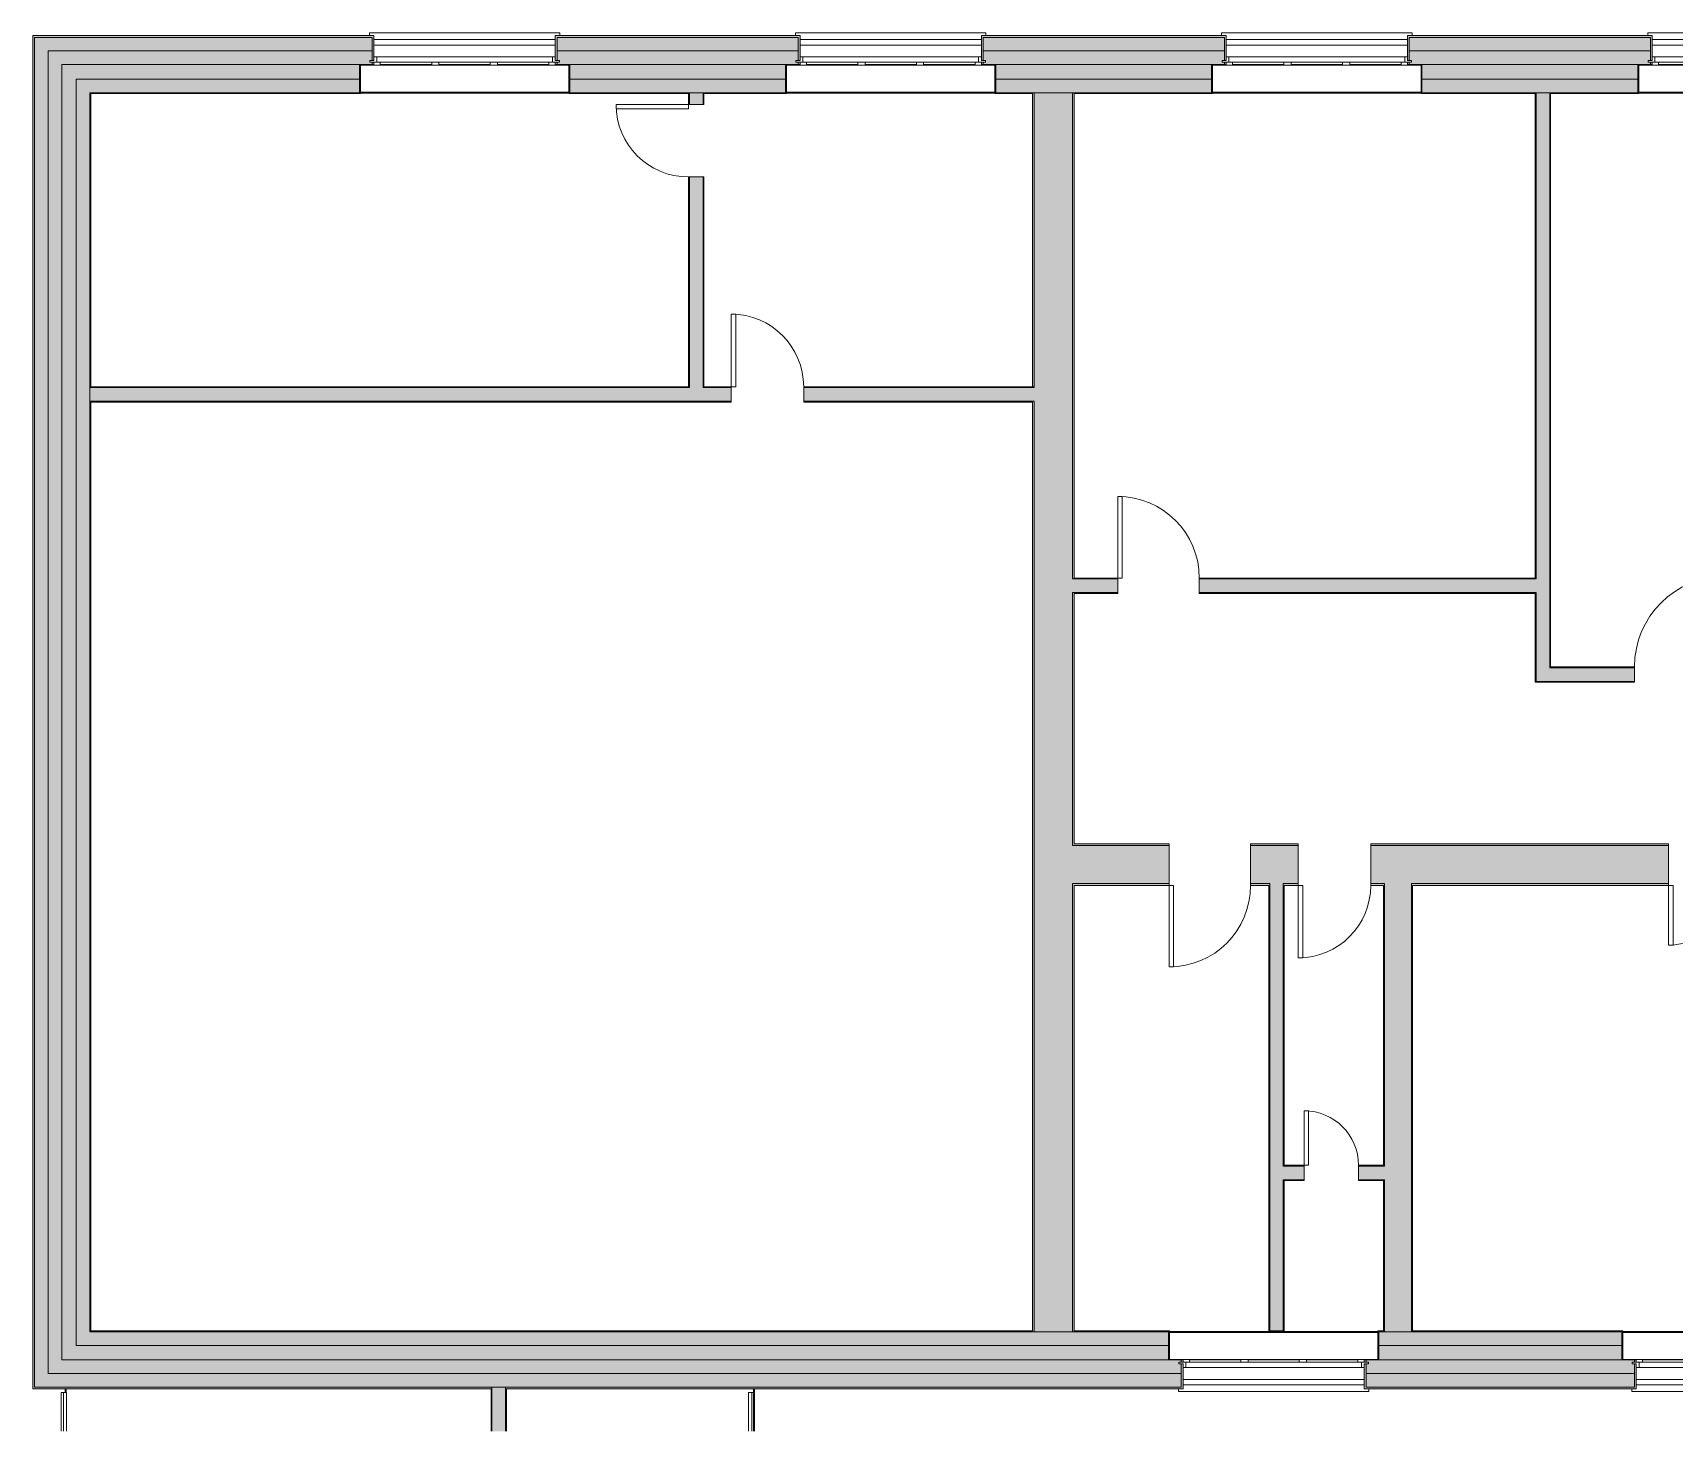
# Model space of a CAD drawing. Header units: millimetres. Extents: x -68567 to -21492, y -18529 to 26913.
# Drawn here: x -68567 to -50462, y -18529 to -3104 of the extents above; entities that cross this region are included whole.
import ezdxf

# ---------------------------------------------------------------- set-up
doc = ezdxf.new("R2010")
doc.units = ezdxf.units.MM
for name, color, linetype, lineweight in [('A-DETL-WIDE', 214, 'Continuous', 35), ('A-DOOR', 31, 'Continuous', 9), ('A-GLAZ', 151, 'Continuous', 9), ('A-GLAZ-CURT', 52, 'Continuous', 9), ('A-GLAZ-SILL', 1, 'Continuous', 9), ('A-WALL', 113, 'Continuous', 9), ('A-WALL-PATT', 111, 'Continuous', 18), ('I-WALL', 2, 'Continuous', 9)]:
    doc.layers.add(name, color=color, linetype=linetype, lineweight=lineweight)

# ---------------------------------------------------------------- blocks, each defined once
blk = doc.blocks.new('M_Porta-Singola-Pannello - 100_210-742365-dtu_P2 - Piano Secondo')
at = {"layer": 'A-DOOR'}
for p, q in [((500, 1085), (450, 1085)), ((450, 1085), (450, 85)), ((500, 85), (500, 1085)), ((450, 85), (500, 85))]:
    blk.add_line(p, q, dxfattribs=at)
blk.add_arc((500, 85), 1000, 90, 180, dxfattribs=at)
blk = doc.blocks.new('M_Porta-Doppia-Pannello non in rilievo - 132_232-740855-dtu_P2 - Piano Secondo')
at = {"layer": 'A-DOOR'}
for p, q in [((-660, 230), (-660, 890)), ((-660, 890), (-610, 890)), ((-610, 890), (-610, 230)), ((660, 890), (610, 890)), ((610, 890), (610, 230)), ((660, 230), (660, 890)), ((-610, 230), (-660, 230)), ((610, 230), (660, 230))]:
    blk.add_line(p, q, dxfattribs=at)
for centre, start, end in [((-660, 230), 0, 90), ((660, 230), 90, 180)]:
    blk.add_arc(centre, 660, start, end, dxfattribs=at)
blk = doc.blocks.new('M_Porta-Singola-Pannello - 90_230-742296-dtu_P2 - Piano Secondo')
at = {"layer": 'A-DOOR'}
for p, q in [((400, -85), (450, -85)), ((400, -985), (400, -85)), ((450, -85), (450, -985)), ((450, -985), (400, -985))]:
    blk.add_line(p, q, dxfattribs=at)
blk.add_arc((450, -85), 900, 180, 270, dxfattribs=at)
blk = doc.blocks.new('M_Porta-Singola-Pannello - 80_200-742355-dtu_P2 - Piano Secondo')
at = {"layer": 'A-DOOR'}
for p, q in [((350, -85), (400, -85)), ((350, -885), (350, -85)), ((400, -85), (400, -885)), ((400, -885), (350, -885))]:
    blk.add_line(p, q, dxfattribs=at)
blk.add_arc((400, -85), 800, 180, 270, dxfattribs=at)
blk = doc.blocks.new('M_Porta-Singola-Pannello - 80_240-742313-dtu_P2 - Piano Secondo')
at = {"layer": 'A-DOOR'}
for p, q in [((400, 885), (350, 885)), ((350, 885), (350, 85)), ((400, 85), (400, 885)), ((350, 85), (400, 85))]:
    blk.add_line(p, q, dxfattribs=at)
blk.add_arc((400, 85), 800, 90, 180, dxfattribs=at)
blk = doc.blocks.new('M_Porta-Singola-Pannello - 90_230-1393938-dtu_P2 - Piano Secondo')
at = {"layer": 'A-DOOR'}
for p, q in [((450, 1130), (400, 1130)), ((400, 1130), (400, 230)), ((450, 230), (450, 1130)), ((400, 230), (450, 230))]:
    blk.add_line(p, q, dxfattribs=at)
blk.add_arc((450, 230), 900, 90, 180, dxfattribs=at)
blk = doc.blocks.new('M_Porta-Singola-Pannello - 80_220-1393941-dtu_P2 - Piano Secondo')
at = {"layer": 'A-DOOR'}
for p, q in [((400, 1030), (350, 1030)), ((350, 1030), (350, 230)), ((400, 230), (400, 1030)), ((350, 230), (400, 230))]:
    blk.add_line(p, q, dxfattribs=at)
blk.add_arc((400, 230), 800, 90, 180, dxfattribs=at)
blk = doc.blocks.new('M_Porta-Singola-Pannello - 60_198-742370-dtu_P2 - Piano Secondo')
at = {"layer": 'A-DOOR'}
for p, q in [((250, -85), (300, -85)), ((250, -685), (250, -85)), ((300, -85), (300, -685)), ((300, -685), (250, -685))]:
    blk.add_line(p, q, dxfattribs=at)
blk.add_arc((300, -85), 600, 180, 270, dxfattribs=at)
blk = doc.blocks.new('dtu_ING_Window_Legno_3_1 ante - WD-DG_200x275cm-1366434-dtu_P2 - Piano Secondo')
at = {"layer": 'A-GLAZ'}
for p, q in [((-1000, 45), (-1045, 45)), ((-1045, 45), (-1045, 25)), ((-1045, 25), (-970, 25)), ((-1000, 85), (-1000, 45)), ((-970, 85), (-1000, 85)), ((-970, 85), (970, 85)), ((-970, 85), (-970, 25)), ((-970, 25), (970, 25)), ((-930, 25), (-930, 0)), ((-930, 0), (-363, 0)), ((-363, 0), (-363, 25)), ((-283, 25), (-283, 0)), ((-283, 0), (283, 0)), ((283, 0), (283, 25)), ((363, 25), (363, 0)), ((363, 0), (930, 0)), ((930, 0), (930, 25)), ((1000, 85), (970, 85)), ((970, 25), (970, 85)), ((970, 25), (1045, 25)), ((1000, 45), (1000, 85)), ((1045, 45), (1000, 45)), ((1045, 25), (1045, 45))]:
    blk.add_line(p, q, dxfattribs=at)
at = {"layer": 'A-GLAZ-SILL'}
for p, q in [((1050, 350), (-1050, 350)), ((-1050, 350), (-1050, 320)), ((1000, 275), (-1000, 275)), ((-1000, 215), (1000, 215)), ((1050, 320), (1050, 350)), ((-1150, -5), (1150, -5))]:
    blk.add_line(p, q, dxfattribs=at)
blk = doc.blocks.new('dtu_ING_Window_Legno_3_1 ante - WD-DG_200x275cm-1366436-dtu_P2 - Piano Secondo')
at = {"layer": 'A-GLAZ'}
for p, q in [((-1045, -25), (-970, -25)), ((-1045, -45), (-1045, -25)), ((-1000, -45), (-1045, -45)), ((-1000, -85), (-1000, -45)), ((-970, -85), (-1000, -85)), ((-970, -25), (-970, -85)), ((970, -25), (-970, -25)), ((970, -85), (-970, -85)), ((-930, 0), (-363, 0)), ((-930, -25), (-930, 0)), ((-363, 0), (-363, -25)), ((-283, 0), (283, 0)), ((-283, -25), (-283, 0)), ((283, 0), (283, -25)), ((363, 0), (930, 0)), ((363, -25), (363, 0)), ((930, 0), (930, -25)), ((970, -25), (1045, -25)), ((970, -85), (970, -25)), ((1000, -85), (970, -85)), ((1045, -45), (1000, -45)), ((1000, -45), (1000, -85)), ((1045, -25), (1045, -45))]:
    blk.add_line(p, q, dxfattribs=at)
at = {"layer": 'A-GLAZ-SILL'}
for p, q in [((1150, 5), (-1150, 5)), ((-1050, -320), (-1050, -350)), ((-1050, -350), (1050, -350)), ((1000, -215), (-1000, -215)), ((-1000, -275), (1000, -275)), ((1050, -350), (1050, -320))]:
    blk.add_line(p, q, dxfattribs=at)
blk = doc.blocks.new('Pannello sistema - Solido-1326032-dtu_P2 - Piano Secondo')
at = {"layer": 'A-GLAZ-CURT'}
for q in [(-1055, 10), (-1482, -25)]:
    blk.add_line((-1482, 10), q, dxfattribs=at)
blk = doc.blocks.new('Pannello sistema - Vetrato-1326036-dtu_P2 - Piano Secondo')
at = {"layer": 'A-GLAZ-CURT'}
for p, q in [((-1055, -25), (-1482, -25)), ((-1482, -25), (-1482, -49)), ((-1482, -49), (-1055, -49))]:
    blk.add_line(p, q, dxfattribs=at)
blk = doc.blocks.new('Pannello sistema - Solido-1326042-dtu_P2 - Piano Secondo')
at = {"layer": 'A-GLAZ-CURT'}
for p in [(-1482, 25), (-1055, -10)]:
    blk.add_line(p, (-1482, -10), dxfattribs=at)
blk = doc.blocks.new('Pannello sistema - Vetrato-1326046-dtu_P2 - Piano Secondo')
at = {"layer": 'A-GLAZ-CURT'}
for p, q in [((-1055, 49), (-1482, 49)), ((-1482, 49), (-1482, 25)), ((-1482, 25), (-1055, 25))]:
    blk.add_line(p, q, dxfattribs=at)

msp = doc.modelspace()

# ---------------------------------------------------------------- hatches: boundary and pattern name
at = {"layer": 'A-WALL'}
h = msp.add_hatch(color=7, dxfattribs=at)
h.paths.add_polyline_path([(-43984, -3454), (-43984, -3429), (-44004, -3429), (-44004, -3454)])
h.paths.add_polyline_path([(-46004, -3454), (-46008, -3429), (-46024, -3429), (-46024, -3454)])
h.paths.add_polyline_path([(-48704, -3454), (-48684, -3454), (-48684, -3429), (-48704, -3429), (-48704, -3435)])
h.paths.add_polyline_path([(-50724, -3454), (-50704, -3454), (-50708, -3429), (-50724, -3429), (-50724, -3435)])
h.paths.add_polyline_path([(-53404, -3454), (-53384, -3454), (-53384, -3429), (-53404, -3429), (-53404, -3435)])
h.paths.add_polyline_path([(-55424, -3454), (-55404, -3454), (-55408, -3429), (-55424, -3429), (-55424, -3435)])
h.paths.add_polyline_path([(-58104, -3454), (-58084, -3454), (-58084, -3429), (-58104, -3429), (-58104, -3435)])
h.paths.add_polyline_path([(-60104, -3454), (-60108, -3429), (-60124, -3429), (-60124, -3454)])
h.paths.add_polyline_path([(-62784, -3454), (-62784, -3429), (-62804, -3429), (-62804, -3454)])
h.paths.add_polyline_path([(-64804, -3454), (-64808, -3429), (-64824, -3429), (-64824, -3454)])
h.paths.add_polyline_path([(-44004, -3409), (-43984, -3409), (-43984, -3154), (-41342, -3154), (-41342, -3134), (-44004, -3134), (-44004, -3369)])
h.paths.add_polyline_path([(-46004, -3409), (-46004, -3134), (-48704, -3134), (-48704, -3409), (-48684, -3409), (-48684, -3154), (-46024, -3154), (-46024, -3409), (-46010, -3409)])
h.paths.add_polyline_path([(-50724, -3409), (-50704, -3409), (-50704, -3134), (-53404, -3134), (-53404, -3409), (-53384, -3409), (-53384, -3154), (-50724, -3154), (-50724, -3304)])
h.paths.add_polyline_path([(-55410, -3409), (-55404, -3409), (-55404, -3134), (-58104, -3134), (-58104, -3409), (-58084, -3409), (-58084, -3154), (-55424, -3154), (-55424, -3409)])
h.paths.add_polyline_path([(-60110, -3409), (-60104, -3409), (-60104, -3134), (-62804, -3134), (-62804, -3409), (-62784, -3409), (-62784, -3154), (-60124, -3154), (-60124, -3409)])
h.paths.add_polyline_path([(-64824, -3409), (-64804, -3409), (-64804, -3134), (-68567, -3134), (-68567, -3154), (-64824, -3154), (-64824, -3304)])
h.paths.add_polyline_path([(-37642, -3154), (-37464, -3154), (-37464, -3134), (-37642, -3134)])
for points in [[(-68547, -18042), (-68547, -3154), (-68567, -3154), (-68567, -18042)], [(-68397, -17892), (-68397, -3304), (-68547, -3304), (-68547, -17892)], [(-68087, -17582), (-68087, -3614), (-68247, -3614), (-68247, -17582)]]:
    msp.add_hatch(color=250, dxfattribs=at).paths.add_polyline_path(points)
h = msp.add_hatch(color=250, dxfattribs=at)
h.paths.add_polyline_path([(-37642, -3304), (-37314, -3304), (-37314, -3154), (-37642, -3154)])
h.paths.add_polyline_path([(-41342, -3304), (-41342, -3154), (-43984, -3154), (-43984, -3304), (-42432, -3304)])
h.paths.add_polyline_path([(-46918, -3304), (-46024, -3304), (-46024, -3154), (-48684, -3154), (-48684, -3304), (-48414, -3304)])
h.paths.add_polyline_path([(-50844, -3304), (-50724, -3304), (-50724, -3154), (-53384, -3154), (-53384, -3304), (-51031, -3304)])
h.paths.add_polyline_path([(-55424, -3304), (-55424, -3154), (-58084, -3154), (-58084, -3304), (-55518, -3304)])
h.paths.add_polyline_path([(-60124, -3304), (-60124, -3154), (-62784, -3154), (-62784, -3304), (-60192, -3304)])
h.paths.add_polyline_path([(-64824, -3304), (-64824, -3154), (-68547, -3154), (-68547, -3304), (-64865, -3304)])
h = msp.add_hatch(color=250, dxfattribs=at)
h.paths.add_polyline_path([(-37197, -3614), (-37004, -3614), (-37004, -3454), (-37642, -3454), (-37642, -3614)])
h.paths.add_polyline_path([(-41342, -3614), (-41342, -3454), (-43844, -3454), (-43844, -3614), (-42432, -3614)])
h.paths.add_polyline_path([(-46164, -3614), (-46164, -3454), (-48544, -3454), (-48544, -3614), (-46171, -3614)])
h.paths.add_polyline_path([(-50864, -3614), (-50864, -3454), (-53244, -3454), (-53244, -3614), (-51405, -3614)])
h.paths.add_polyline_path([(-55892, -3614), (-55564, -3614), (-55564, -3454), (-57944, -3454), (-57944, -3614), (-57387, -3614)])
h.paths.add_polyline_path([(-60378, -3614), (-60264, -3614), (-60264, -3454), (-62644, -3454), (-62644, -3614), (-61874, -3614)])
h.paths.add_polyline_path([(-64964, -3614), (-64964, -3454), (-68247, -3454), (-68247, -3614), (-66361, -3614)])
h = msp.add_hatch(color=250, dxfattribs=at)
h.paths.add_polyline_path([(-37197, -3774), (-36854, -3774), (-36854, -3764), (-37319, -3764), (-37319, -3774)])
h.paths.add_polyline_path([(-37642, -3774), (-37479, -3774), (-37479, -3764), (-37642, -3764)])
h.paths.add_polyline_path([(-41342, -3774), (-41342, -3764), (-42467, -3764), (-42467, -3774), (-42432, -3774)])
h.paths.add_polyline_path([(-42627, -3774), (-42627, -3764), (-43844, -3764), (-43844, -3454), (-43854, -3454), (-43854, -3774)])
h.paths.add_polyline_path([(-46171, -3774), (-46154, -3774), (-46154, -3454), (-46164, -3454), (-46164, -3764), (-47732, -3764), (-47732, -3774), (-46918, -3774)])
h.paths.add_polyline_path([(-48414, -3774), (-47892, -3774), (-47892, -3764), (-48544, -3764), (-48544, -3454), (-48554, -3454), (-48554, -3774)])
h.paths.add_polyline_path([(-50854, -3774), (-50854, -3454), (-50864, -3454), (-50864, -3764), (-51835, -3764), (-51835, -3774), (-51405, -3774)])
h.paths.add_polyline_path([(-52901, -3774), (-51995, -3774), (-51995, -3764), (-53244, -3764), (-53244, -3454), (-53254, -3454), (-53254, -3774)])
h.paths.add_polyline_path([(-55554, -3774), (-55554, -3454), (-55564, -3454), (-55564, -3764), (-57080, -3764), (-57080, -3774), (-55892, -3774)])
h.paths.add_polyline_path([(-57540, -3774), (-57520, -3774), (-57520, -3764), (-57944, -3764), (-57944, -3454), (-57954, -3454), (-57954, -3774)])
h.paths.add_polyline_path([(-61164, -3774), (-60254, -3774), (-60254, -3454), (-60264, -3454), (-60264, -3764), (-61174, -3764), (-61174, -3774)])
h.paths.add_polyline_path([(-61334, -3774), (-61334, -3764), (-62644, -3764), (-62644, -3454), (-62654, -3454), (-62654, -3774), (-61874, -3774)])
h.paths.add_polyline_path([(-64954, -3774), (-64954, -3454), (-64964, -3454), (-64964, -3764), (-67937, -3764), (-67937, -3774), (-66361, -3774)])
h = msp.add_hatch(color=7, dxfattribs=at)
h.paths.add_polyline_path([(-67937, -17422), (-67927, -17422), (-67927, -7167), (-67937, -7167), (-67937, -15654)])
h.paths.add_polyline_path([(-67927, -7007), (-67927, -3774), (-67937, -3774), (-67937, -7007)])
h = msp.add_hatch(color=250, dxfattribs=at)
h.paths.add_polyline_path([(-48730, -17742), (-48720, -17742), (-48720, -17432), (-48194, -17432), (-48194, -17422), (-48730, -17422)])
h.paths.add_polyline_path([(-51030, -17742), (-51030, -17422), (-53348, -17422), (-53348, -17432), (-51040, -17432), (-51040, -17742)])
h.paths.add_polyline_path([(-53730, -17742), (-53720, -17742), (-53720, -17432), (-53658, -17432), (-53658, -17422), (-53730, -17422)])
h.paths.add_polyline_path([(-56030, -17742), (-56030, -17422), (-57080, -17422), (-57080, -17432), (-56040, -17432), (-56040, -17742)])
h.paths.add_polyline_path([(-57520, -17432), (-57520, -17422), (-67937, -17422), (-67937, -17432), (-63370, -17432)])
h = msp.add_hatch(color=7, dxfattribs=at)
h.paths.add_polyline_path([(-48044, -18062), (-48044, -18042), (-48860, -18042), (-48860, -17787), (-48880, -17787), (-48880, -18062), (-48414, -18062)])
h.paths.add_polyline_path([(-50880, -18062), (-50880, -17787), (-50900, -17787), (-50900, -18042), (-53860, -18042), (-53860, -17787), (-53880, -17787), (-53880, -18062), (-51031, -18062)])
h.paths.add_polyline_path([(-55892, -18062), (-55880, -18062), (-55880, -17787), (-55900, -17787), (-55900, -18042), (-63352, -18042), (-63352, -18062), (-57387, -18062)])
h.paths.add_polyline_path([(-63512, -18062), (-63502, -18062), (-63502, -18042), (-68567, -18042), (-68567, -18062), (-66361, -18062)])
h.paths.add_polyline_path([(-48877, -17767), (-48860, -17767), (-48860, -17742), (-48880, -17742), (-48880, -17767)])
h.paths.add_polyline_path([(-50880, -17767), (-50880, -17742), (-50900, -17742), (-50900, -17767), (-50884, -17767)])
h.paths.add_polyline_path([(-53880, -17767), (-53860, -17767), (-53860, -17742), (-53880, -17742)])
h.paths.add_polyline_path([(-55884, -17767), (-55880, -17767), (-55880, -17742), (-55900, -17742), (-55900, -17767), (-55892, -17767)])
h = msp.add_hatch(color=250, dxfattribs=at)
h.paths.add_polyline_path([(-48044, -17742), (-48044, -17582), (-48720, -17582), (-48720, -17742), (-48414, -17742)])
h.paths.add_polyline_path([(-51040, -17742), (-51040, -17582), (-53720, -17582), (-53720, -17742), (-51405, -17742)])
h.paths.add_polyline_path([(-56040, -17742), (-56040, -17582), (-68247, -17582), (-68247, -17742), (-57387, -17742)])
h = msp.add_hatch(color=250, dxfattribs=at)
h.paths.add_polyline_path([(-48788, -18042), (-48044, -18042), (-48044, -17892), (-48860, -17892), (-48860, -18042)])
h.paths.add_polyline_path([(-50900, -18042), (-50900, -17892), (-53860, -17892), (-53860, -18042), (-51031, -18042)])
h.paths.add_polyline_path([(-55900, -18042), (-55900, -17892), (-68547, -17892), (-68547, -18042), (-57387, -18042)])
at = {"layer": 'A-WALL-PATT'}
h = msp.add_hatch(color=250, dxfattribs=at)
h.paths.add_polyline_path([(-37164, -3454), (-37164, -3304), (-37642, -3304), (-37642, -3454), (-37197, -3454)])
h.paths.add_polyline_path([(-41342, -3454), (-41342, -3304), (-43984, -3304), (-43984, -3409), (-43959, -3409), (-43959, -3429), (-43984, -3429), (-43984, -3454), (-42432, -3454)])
h.paths.add_polyline_path([(-46918, -3454), (-46024, -3454), (-46024, -3429), (-46049, -3429), (-46049, -3409), (-46024, -3409), (-46024, -3304), (-48684, -3304), (-48684, -3409), (-48659, -3409), (-48659, -3429), (-48684, -3429), (-48684, -3454), (-48414, -3454)])
h.paths.add_polyline_path([(-51405, -3454), (-50724, -3454), (-50724, -3429), (-50749, -3429), (-50749, -3409), (-50724, -3409), (-50724, -3304), (-53384, -3304), (-53384, -3409), (-53359, -3409), (-53359, -3429), (-53384, -3429), (-53384, -3454), (-52901, -3454)])
h.paths.add_polyline_path([(-55892, -3454), (-55424, -3454), (-55424, -3429), (-55449, -3429), (-55449, -3409), (-55424, -3409), (-55424, -3304), (-58084, -3304), (-58084, -3409), (-58059, -3409), (-58059, -3429), (-58084, -3429), (-58084, -3454), (-57387, -3454)])
h.paths.add_polyline_path([(-60254, -3454), (-60124, -3454), (-60124, -3429), (-60149, -3429), (-60149, -3409), (-60124, -3409), (-60124, -3304), (-62784, -3304), (-62784, -3409), (-62759, -3409), (-62759, -3429), (-62784, -3429), (-62784, -3454), (-60264, -3454)])
h.paths.add_polyline_path([(-64964, -3454), (-64824, -3454), (-64824, -3429), (-64849, -3429), (-64849, -3409), (-64824, -3409), (-64824, -3304), (-68397, -3304), (-68397, -3454), (-66361, -3454)])
for points in [[(-68247, -17742), (-68247, -3454), (-68397, -3454), (-68397, -17742)], [(-67937, -17432), (-67937, -3764), (-68087, -3764), (-68087, -17432)], [(-57520, -17432), (-57100, -17432), (-57100, -3764), (-57520, -3764), (-57520, -17422)], [(-51835, -10108), (-51835, -3764), (-51985, -3764), (-51985, -10108)], [(-54924, -17422), (-54774, -17422), (-54774, -12488), (-54924, -12488), (-54924, -17091)], [(-53658, -17432), (-53358, -17432), (-53358, -12488), (-53658, -12488), (-53658, -17422)], [(-63370, -18529), (-63352, -18529), (-63352, -18042), (-63502, -18042), (-63502, -18529), (-63471, -18529)]]:
    msp.add_hatch(color=250, dxfattribs=at).paths.add_polyline_path(points)
h = msp.add_hatch(color=250, dxfattribs=at)
h.paths.add_polyline_path([(-37329, -3764), (-36854, -3764), (-36854, -3614), (-37642, -3614), (-37642, -3764), (-37479, -3764)])
h.paths.add_polyline_path([(-41342, -3764), (-41342, -3614), (-43844, -3614), (-43844, -3764), (-42432, -3764)])
h.paths.add_polyline_path([(-47732, -3764), (-46164, -3764), (-46164, -3614), (-48544, -3614), (-48544, -3764), (-47882, -3764)])
h.paths.add_polyline_path([(-51995, -3764), (-50864, -3764), (-50864, -3614), (-53244, -3614), (-53244, -3764), (-52901, -3764)])
h.paths.add_polyline_path([(-55892, -3764), (-55564, -3764), (-55564, -3614), (-57944, -3614), (-57944, -3764), (-57080, -3764)])
h.paths.add_polyline_path([(-60264, -3764), (-60264, -3614), (-62644, -3614), (-62644, -3764), (-60378, -3764)])
h.paths.add_polyline_path([(-66361, -3764), (-64964, -3764), (-64964, -3614), (-68087, -3614), (-68087, -3764), (-67937, -3764)])
h = msp.add_hatch(color=250, dxfattribs=at)
h.paths.add_polyline_path([(-61174, -7017), (-61174, -4694), (-61324, -4694), (-61324, -7017)])
h.paths.add_polyline_path([(-61174, -3894), (-61174, -3764), (-61324, -3764), (-61324, -3894)])
h = msp.add_hatch(color=250, dxfattribs=at)
h.paths.add_polyline_path([(-57520, -7167), (-57520, -7017), (-60064, -7017), (-60064, -7167), (-57540, -7167)])
h.paths.add_polyline_path([(-60864, -7167), (-60864, -7017), (-67937, -7017), (-67937, -7167), (-63370, -7167)])
h = msp.add_hatch(color=250, dxfattribs=at)
h.paths.add_polyline_path([(-51985, -9278), (-51985, -9128), (-55700, -9128), (-55700, -9278), (-51995, -9278)])
h.paths.add_polyline_path([(-56600, -9278), (-56600, -9128), (-57100, -9128), (-57100, -9278), (-57080, -9278)])
h = msp.add_hatch(color=250, dxfattribs=at)
h.paths.add_polyline_path([(-44895, -10258), (-44885, -10258), (-44885, -10108), (-49900, -10108), (-49900, -10258), (-45423, -10258)])
h.paths.add_polyline_path([(-51405, -10258), (-50900, -10258), (-50900, -10108), (-51985, -10108), (-51985, -10258)])
h = msp.add_hatch(color=250, dxfattribs=at)
h.paths.add_polyline_path([(-42465, -12488), (-42465, -12068), (-44280, -12068), (-44280, -12488), (-42485, -12488)])
h.paths.add_polyline_path([(-45600, -12488), (-45600, -12068), (-49204, -12068), (-49204, -12488), (-48044, -12488)])
h.paths.add_polyline_path([(-50524, -12488), (-50524, -12068), (-53809, -12068), (-53809, -12488), (-51405, -12488)])
h.paths.add_polyline_path([(-54609, -12488), (-54609, -12068), (-55134, -12068), (-55134, -12488), (-54774, -12488)])
h.paths.add_polyline_path([(-56034, -12488), (-56034, -12068), (-57100, -12068), (-57100, -12488), (-57080, -12488)])
h = msp.add_hatch(color=250, dxfattribs=at)
h.paths.add_polyline_path([(-54774, -15755), (-54544, -15755), (-54544, -15605), (-54774, -15605), (-54774, -15654)])
h.paths.add_polyline_path([(-53944, -15755), (-53658, -15755), (-53658, -15605), (-53944, -15605), (-53944, -15654)])
h = msp.add_hatch(color=250, dxfattribs=at)
h.paths.add_polyline_path([(-48414, -17582), (-48044, -17582), (-48044, -17432), (-48720, -17432), (-48720, -17582)])
h.paths.add_polyline_path([(-51405, -17582), (-51040, -17582), (-51040, -17432), (-53720, -17432), (-53720, -17582), (-52901, -17582)])
h.paths.add_polyline_path([(-56040, -17582), (-56040, -17432), (-68087, -17432), (-68087, -17582), (-57387, -17582)])
h = msp.add_hatch(color=250, dxfattribs=at)
h.paths.add_polyline_path([(-48044, -17892), (-48044, -17742), (-48860, -17742), (-48860, -17767), (-48835, -17767), (-48835, -17787), (-48860, -17787), (-48860, -17892), (-48414, -17892)])
h.paths.add_polyline_path([(-50900, -17892), (-50900, -17787), (-50925, -17787), (-50925, -17767), (-50900, -17767), (-50900, -17742), (-53860, -17742), (-53860, -17767), (-53835, -17767), (-53835, -17787), (-53860, -17787), (-53860, -17892), (-51031, -17892)])
h.paths.add_polyline_path([(-55900, -17892), (-55900, -17787), (-55925, -17787), (-55925, -17767), (-55900, -17767), (-55900, -17742), (-68397, -17742), (-68397, -17892), (-57387, -17892)])
at = {"layer": 'I-WALL'}
h = msp.add_hatch(color=250, dxfattribs=at)
h.paths.add_polyline_path([(-61324, -7007), (-61324, -4694), (-61334, -4694), (-61334, -7007)])
h.paths.add_polyline_path([(-61324, -3894), (-61324, -3764), (-61334, -3764), (-61334, -3894)])
h = msp.add_hatch(color=7, dxfattribs=at)
h.paths.add_polyline_path([(-61164, -7007), (-61164, -4694), (-61174, -4694), (-61174, -7007)])
h.paths.add_polyline_path([(-61174, -3894), (-61164, -3894), (-61164, -3774), (-61174, -3774)])
h = msp.add_hatch(color=7, dxfattribs=at)
h.paths.add_polyline_path([(-57540, -17422), (-57520, -17422), (-57520, -7167), (-57540, -7167), (-57540, -12779)])
h.paths.add_polyline_path([(-57540, -7007), (-57520, -7007), (-57520, -3774), (-57540, -3774), (-57540, -4154)])
h = msp.add_hatch(color=250, dxfattribs=at)
h.paths.add_polyline_path([(-57080, -17432), (-57080, -12488), (-57100, -12488), (-57100, -17432)])
h.paths.add_polyline_path([(-57080, -12068), (-57080, -9278), (-57100, -9278), (-57100, -12068)])
h.paths.add_polyline_path([(-57080, -9128), (-57080, -3764), (-57100, -3764), (-57100, -9128)])
h = msp.add_hatch(color=250, dxfattribs=at)
h.paths.add_polyline_path([(-51985, -10258), (-51985, -9278), (-51995, -9278), (-51995, -10258)])
h.paths.add_polyline_path([(-51995, -9128), (-51985, -9128), (-51985, -3764), (-51995, -3764), (-51995, -9118)])
for color, points in [(7, [(-51835, -10098), (-51825, -10098), (-51825, -3774), (-51835, -3774), (-51835, -9904)]), (7, [(-54934, -17422), (-54924, -17422), (-54924, -12508), (-54934, -12508), (-54934, -17091)]), (250, [(-53358, -17432), (-53348, -17432), (-53348, -12508), (-53358, -12508), (-53358, -17422)]), (7, [(-63502, -18529), (-63502, -18062), (-63512, -18062), (-63510, -18529)]), (250, [(-63342, -18529), (-63342, -18062), (-63352, -18062), (-63350, -18529)])]:
    msp.add_hatch(color=color, dxfattribs=at).paths.add_polyline_path(points)
h = msp.add_hatch(color=250, dxfattribs=at)
h.paths.add_polyline_path([(-57520, -7017), (-57520, -7007), (-60064, -7007), (-60064, -7017), (-57540, -7017)])
h.paths.add_polyline_path([(-60864, -7017), (-60864, -7007), (-61174, -7007), (-61174, -7017)])
h.paths.add_polyline_path([(-61324, -7017), (-61324, -7007), (-67937, -7007), (-67937, -7017), (-63370, -7017)])
h = msp.add_hatch(color=7, dxfattribs=at)
h.paths.add_polyline_path([(-57540, -7177), (-57540, -7167), (-60064, -7167), (-60064, -7177)])
h.paths.add_polyline_path([(-60864, -7177), (-60864, -7167), (-67927, -7167), (-67927, -7177), (-63370, -7177)])
h = msp.add_hatch(color=7, dxfattribs=at)
h.paths.add_polyline_path([(-51995, -9128), (-51995, -9118), (-55700, -9118), (-55700, -9128), (-54396, -9128)])
h.paths.add_polyline_path([(-57080, -9128), (-56600, -9128), (-56600, -9118), (-57080, -9118)])
h = msp.add_hatch(color=250, dxfattribs=at)
h.paths.add_polyline_path([(-51995, -9288), (-51995, -9278), (-55700, -9278), (-55700, -9288), (-54396, -9288)])
h.paths.add_polyline_path([(-56600, -9288), (-56600, -9278), (-57080, -9278), (-57080, -9288)])
h = msp.add_hatch(color=7, dxfattribs=at)
h.paths.add_polyline_path([(-44895, -10108), (-44895, -10098), (-47732, -10098), (-47732, -10108), (-45423, -10108)])
h.paths.add_polyline_path([(-48414, -10108), (-47892, -10108), (-47892, -10098), (-49900, -10098), (-49900, -10108)])
h.paths.add_polyline_path([(-51405, -10108), (-50900, -10108), (-50900, -10098), (-51835, -10098), (-51835, -10108)])
h = msp.add_hatch(color=250, dxfattribs=at)
h.paths.add_polyline_path([(-44895, -10268), (-44735, -10268), (-44735, -10258), (-49900, -10258), (-49900, -10268), (-45423, -10268)])
h.paths.add_polyline_path([(-50900, -10268), (-50900, -10258), (-51995, -10258), (-51995, -10268), (-51405, -10268)])
h = msp.add_hatch(color=7, dxfattribs=at)
h.paths.add_polyline_path([(-42485, -12068), (-42485, -12048), (-44280, -12048), (-44280, -12068)])
h.paths.add_polyline_path([(-45600, -12068), (-45600, -12048), (-49204, -12048), (-49204, -12068), (-48414, -12068)])
h.paths.add_polyline_path([(-50524, -12068), (-50524, -12048), (-53809, -12048), (-53809, -12068), (-51405, -12068)])
h.paths.add_polyline_path([(-56034, -12068), (-56034, -12048), (-57080, -12048), (-57080, -12068)])
h.paths.add_polyline_path([(-55134, -12068), (-54609, -12068), (-54609, -12048), (-55134, -12048)])
h = msp.add_hatch(color=250, dxfattribs=at)
h.paths.add_polyline_path([(-42465, -12508), (-42465, -12488), (-44280, -12488), (-44280, -12508), (-42485, -12508)])
h.paths.add_polyline_path([(-45600, -12508), (-45600, -12488), (-48044, -12488), (-48044, -12508), (-48034, -12508)])
h.paths.add_polyline_path([(-48414, -12508), (-48194, -12508), (-48194, -12488), (-49204, -12488), (-49204, -12508)])
h.paths.add_polyline_path([(-50524, -12508), (-50524, -12488), (-53358, -12488), (-53358, -12508), (-51405, -12508)])
h.paths.add_polyline_path([(-53658, -12508), (-53658, -12488), (-53809, -12488), (-53809, -12508), (-53668, -12508)])
h.paths.add_polyline_path([(-56034, -12508), (-56034, -12488), (-57080, -12488), (-57080, -12508)])
h.paths.add_polyline_path([(-55134, -12508), (-54924, -12508), (-54924, -12488), (-55134, -12488)])
h.paths.add_polyline_path([(-54609, -12508), (-54609, -12488), (-54774, -12488), (-54774, -12508), (-54764, -12508)])
h = msp.add_hatch(color=250, dxfattribs=at)
h.paths.add_polyline_path([(-54764, -17422), (-54764, -15755), (-54774, -15755), (-54774, -17422)])
h.paths.add_polyline_path([(-54764, -15605), (-54764, -12508), (-54774, -12508), (-54774, -15605)])
h = msp.add_hatch(color=7, dxfattribs=at)
h.paths.add_polyline_path([(-53658, -17422), (-53658, -15765), (-53668, -15765), (-53668, -17422)])
h.paths.add_polyline_path([(-53668, -15605), (-53658, -15605), (-53658, -12508), (-53668, -12508), (-53668, -15595)])
h = msp.add_hatch(color=7, dxfattribs=at)
h.paths.add_polyline_path([(-54544, -15605), (-54544, -15595), (-54764, -15595), (-54764, -15605)])
h.paths.add_polyline_path([(-53668, -15605), (-53668, -15595), (-53944, -15595), (-53944, -15605)])
h = msp.add_hatch(color=250, dxfattribs=at)
h.paths.add_polyline_path([(-53668, -15765), (-53658, -15765), (-53658, -15755), (-53944, -15755), (-53944, -15765)])
h.paths.add_polyline_path([(-54544, -15765), (-54544, -15755), (-54764, -15755), (-54764, -15765)])

# ---------------------------------------------------------------- linework, layer by layer
at = {"layer": 'A-DETL-WIDE'}
for p, q in [((-62654, -3764), (-64955, -3764)), ((-57954, -3764), (-60255, -3764)), ((-53254, -3764), (-55555, -3764)), ((-48554, -3764), (-50855, -3764)), ((-56031, -17432), (-53730, -17432)), ((-51031, -17432), (-48730, -17432)), ((-68205, -18062), (-68205, -18102)), ((-60611, -18529), (-60611, -18062))]:
    msp.add_line(p, q, dxfattribs=at)
at = {"layer": 'A-WALL', "color": 250, "lineweight": 18}
for p, q in [((-64804, -3134), (-68567, -3134)), ((-68567, -3134), (-68567, -18062)), ((-64804, -3369), (-64804, -3134)), ((-60104, -3134), (-62804, -3134)), ((-62804, -3134), (-62804, -3369)), ((-60104, -3369), (-60104, -3134)), ((-55404, -3134), (-58104, -3134)), ((-58104, -3134), (-58104, -3369)), ((-55404, -3369), (-55404, -3134)), ((-50704, -3134), (-53404, -3134)), ((-53404, -3134), (-53404, -3369)), ((-50704, -3369), (-50704, -3134)), ((-64804, -3454), (-64804, -3429)), ((-62804, -3429), (-62804, -3454)), ((-60104, -3454), (-60104, -3429)), ((-58104, -3429), (-58104, -3454)), ((-55404, -3454), (-55404, -3429)), ((-53404, -3429), (-53404, -3454)), ((-50704, -3454), (-50704, -3429)), ((-64954, -3774), (-64954, -3454)), ((-64954, -3454), (-64804, -3454)), ((-62804, -3454), (-62654, -3454)), ((-62654, -3454), (-62654, -3774)), ((-60254, -3774), (-60254, -3454)), ((-60254, -3454), (-60104, -3454)), ((-58104, -3454), (-57954, -3454)), ((-57954, -3454), (-57954, -3774)), ((-55554, -3774), (-55554, -3454)), ((-55554, -3454), (-55404, -3454)), ((-53404, -3454), (-53254, -3454)), ((-53254, -3454), (-53254, -3774)), ((-50854, -3774), (-50854, -3454)), ((-50854, -3454), (-50704, -3454)), ((-67927, -3774), (-64954, -3774)), ((-67927, -7007), (-67927, -3774)), ((-62654, -3774), (-61334, -3774)), ((-61164, -3774), (-60254, -3774)), ((-57954, -3774), (-57540, -3774)), ((-57080, -3774), (-55554, -3774)), ((-53254, -3774), (-51995, -3774)), ((-51825, -3774), (-50854, -3774)), ((-67927, -17422), (-67927, -7177)), ((-57540, -17422), (-67927, -17422)), ((-56030, -17422), (-57080, -17422)), ((-56030, -17742), (-56030, -17422)), ((-53668, -17422), (-53730, -17422)), ((-53730, -17422), (-53730, -17742)), ((-51030, -17422), (-53348, -17422)), ((-51030, -17742), (-51030, -17422)), ((-55880, -17742), (-56030, -17742)), ((-55880, -17767), (-55880, -17742)), ((-53730, -17742), (-53880, -17742)), ((-53880, -17742), (-53880, -17767)), ((-50880, -17742), (-51030, -17742)), ((-50880, -17767), (-50880, -17742)), ((-55880, -18062), (-55880, -17827)), ((-53880, -17827), (-53880, -18062)), ((-50880, -18062), (-50880, -17827)), ((-68567, -18062), (-63512, -18062)), ((-63342, -18062), (-55880, -18062)), ((-53880, -18062), (-50880, -18062))]:
    msp.add_line(p, q, dxfattribs=at)
at = {"layer": 'A-WALL'}
for p, q in [((-64824, -3154), (-68547, -3154)), ((-68547, -3154), (-68547, -18042)), ((-64824, -3409), (-64824, -3154)), ((-62784, -3154), (-62784, -3409)), ((-60124, -3154), (-62784, -3154)), ((-60124, -3409), (-60124, -3154)), ((-58084, -3154), (-58084, -3409)), ((-55424, -3154), (-58084, -3154)), ((-55424, -3409), (-55424, -3154)), ((-53384, -3154), (-53384, -3409)), ((-50724, -3154), (-53384, -3154)), ((-50724, -3409), (-50724, -3154)), ((-64824, -3304), (-68397, -3304)), ((-68397, -3304), (-68397, -17892)), ((-64824, -3454), (-64824, -3429)), ((-60124, -3304), (-62784, -3304)), ((-62784, -3429), (-62784, -3454)), ((-60124, -3454), (-60124, -3429)), ((-55424, -3304), (-58084, -3304)), ((-58084, -3429), (-58084, -3454)), ((-55424, -3454), (-55424, -3429)), ((-50724, -3304), (-53384, -3304)), ((-53384, -3429), (-53384, -3454)), ((-50724, -3454), (-50724, -3429)), ((-64954, -3454), (-68247, -3454)), ((-68247, -17742), (-68247, -3454)), ((-64964, -3614), (-68087, -3614)), ((-68087, -17582), (-68087, -3614)), ((-64964, -3764), (-64964, -3454)), ((-60254, -3454), (-62654, -3454)), ((-62644, -3454), (-62644, -3764)), ((-60264, -3614), (-62644, -3614)), ((-60264, -3764), (-60264, -3454)), ((-55554, -3454), (-57954, -3454)), ((-57944, -3454), (-57944, -3764)), ((-55564, -3614), (-57944, -3614)), ((-55564, -3764), (-55564, -3454)), ((-50854, -3454), (-53254, -3454)), ((-53244, -3454), (-53244, -3764)), ((-50864, -3614), (-53244, -3614)), ((-50864, -3764), (-50864, -3454)), ((-67937, -3764), (-64964, -3764)), ((-67937, -3764), (-67937, -17432)), ((-62644, -3764), (-60264, -3764)), ((-61334, -3764), (-61334, -3774)), ((-61324, -3764), (-61324, -3894)), ((-61174, -3764), (-61174, -3894)), ((-57944, -3764), (-55564, -3764)), ((-57520, -7017), (-57520, -3764)), ((-57100, -9128), (-57100, -3764)), ((-57080, -3764), (-57080, -3774)), ((-53244, -3764), (-50864, -3764)), ((-51995, -3764), (-51995, -3774)), ((-51985, -3764), (-51985, -9128)), ((-51835, -3764), (-51835, -10108)), ((-61324, -4694), (-61324, -7017)), ((-61174, -4694), (-61174, -7017)), ((-67937, -7007), (-67927, -7007)), ((-61324, -7017), (-67937, -7017)), ((-60864, -7017), (-61174, -7017)), ((-57520, -7017), (-60064, -7017)), ((-57520, -7007), (-57540, -7007)), ((-60864, -7167), (-67937, -7167)), ((-57520, -7167), (-60064, -7167)), ((-57520, -17432), (-57520, -7167)), ((-57100, -9128), (-56600, -9128)), ((-55700, -9128), (-51985, -9128)), ((-57100, -9278), (-56600, -9278)), ((-57100, -12068), (-57100, -9278)), ((-55700, -9278), (-51985, -9278)), ((-51985, -9278), (-51985, -10258)), ((-51835, -10108), (-50900, -10108)), ((-51985, -10258), (-50900, -10258)), ((-57100, -12068), (-56034, -12068)), ((-55134, -12068), (-54609, -12068)), ((-53809, -12068), (-50524, -12068)), ((-57100, -12488), (-56034, -12488)), ((-57100, -17432), (-57100, -12488)), ((-55134, -12488), (-54924, -12488)), ((-54924, -17422), (-54924, -12488)), ((-54774, -12488), (-54609, -12488)), ((-54774, -15605), (-54774, -12488)), ((-53809, -12488), (-53658, -12488)), ((-53658, -15605), (-53658, -12488)), ((-53358, -12488), (-50524, -12488)), ((-53358, -17432), (-53358, -12488)), ((-54774, -15605), (-54544, -15605)), ((-53944, -15605), (-53658, -15605)), ((-54774, -17422), (-54774, -15755)), ((-54774, -15755), (-54544, -15755)), ((-53944, -15755), (-53658, -15755)), ((-53658, -15765), (-53668, -15765)), ((-53658, -17432), (-53658, -15755)), ((-56040, -17432), (-67937, -17432)), ((-57080, -17432), (-57080, -17422)), ((-56040, -17742), (-56040, -17432)), ((-53720, -17432), (-53720, -17742)), ((-51040, -17432), (-53720, -17432)), ((-53348, -17432), (-53348, -17422)), ((-51040, -17742), (-51040, -17432)), ((-68247, -17742), (-56030, -17742)), ((-68087, -17582), (-56040, -17582)), ((-55900, -17767), (-55900, -17742)), ((-53860, -17742), (-53860, -17767)), ((-53730, -17742), (-51030, -17742)), ((-53720, -17582), (-51040, -17582)), ((-50900, -17767), (-50900, -17742)), ((-68397, -17892), (-55900, -17892)), ((-55900, -18042), (-55900, -17787)), ((-53860, -17787), (-53860, -18042)), ((-53860, -17892), (-50900, -17892)), ((-50900, -18042), (-50900, -17787)), ((-68547, -18042), (-55900, -18042)), ((-63502, -18062), (-63512, -18062)), ((-63502, -18529), (-63502, -18042)), ((-63352, -18529), (-63352, -18042)), ((-63342, -18062), (-63352, -18062)), ((-53860, -18042), (-50900, -18042))]:
    msp.add_line(p, q, dxfattribs=at)
at = {"layer": 'I-WALL', "color": 250, "lineweight": 18}
for p, q in [((-61334, -3774), (-61334, -3894)), ((-61164, -3894), (-61164, -3774)), ((-57540, -3774), (-57540, -7007)), ((-57080, -9118), (-57080, -3774)), ((-51995, -3774), (-51995, -9118)), ((-51825, -10098), (-51825, -3774)), ((-61334, -3894), (-61164, -3894)), ((-61164, -4694), (-61334, -4694)), ((-61334, -4694), (-61334, -7007)), ((-61164, -7007), (-61164, -4694)), ((-61334, -7007), (-67927, -7007)), ((-60864, -7007), (-61164, -7007)), ((-60864, -7177), (-60864, -7007)), ((-57540, -7007), (-60064, -7007)), ((-60064, -7007), (-60064, -7177)), ((-67927, -7177), (-60864, -7177)), ((-60064, -7177), (-57540, -7177)), ((-57540, -7177), (-57540, -17422)), ((-56600, -9118), (-57080, -9118)), ((-56600, -9288), (-56600, -9118)), ((-51995, -9118), (-55700, -9118)), ((-55700, -9118), (-55700, -9288)), ((-57080, -9288), (-56600, -9288)), ((-57080, -12048), (-57080, -9288)), ((-55700, -9288), (-51995, -9288)), ((-51995, -9288), (-51995, -10268)), ((-50900, -10098), (-51825, -10098)), ((-50900, -10268), (-50900, -10098)), ((-51995, -10268), (-50900, -10268)), ((-56034, -12048), (-57080, -12048)), ((-56034, -12508), (-56034, -12048)), ((-54609, -12048), (-55134, -12048)), ((-55134, -12048), (-55134, -12508)), ((-54609, -12508), (-54609, -12048)), ((-50524, -12048), (-53809, -12048)), ((-53809, -12048), (-53809, -12508)), ((-50524, -12508), (-50524, -12048)), ((-57080, -12508), (-56034, -12508)), ((-57080, -17422), (-57080, -12508)), ((-55134, -12508), (-54934, -12508)), ((-54934, -12508), (-54934, -17422)), ((-54764, -12508), (-54609, -12508)), ((-54764, -15595), (-54764, -12508)), ((-53809, -12508), (-53668, -12508)), ((-53668, -12508), (-53668, -15595)), ((-53348, -12508), (-50524, -12508)), ((-53348, -17422), (-53348, -12508)), ((-54544, -15595), (-54764, -15595)), ((-54544, -15765), (-54544, -15595)), ((-53668, -15595), (-53944, -15595)), ((-53944, -15595), (-53944, -15765)), ((-54764, -17422), (-54764, -15765)), ((-54764, -15765), (-54544, -15765)), ((-53944, -15765), (-53668, -15765)), ((-53668, -15765), (-53668, -17422)), ((-54934, -17422), (-54764, -17422)), ((-63512, -18062), (-63512, -18529)), ((-63342, -18529), (-63342, -18062))]:
    msp.add_line(p, q, dxfattribs=at)

# ---------------------------------------------------------------- block references
at = {"layer": 'A-DOOR'}
for name, p, rotation in [('M_Porta-Singola-Pannello - 80_240-742313-dtu_P2 - Piano Secondo', (-61249, -4294), 89.99999999999984), ('M_Porta-Singola-Pannello - 80_200-742355-dtu_P2 - Piano Secondo', (-60464, -7092), 180), ('M_Porta-Singola-Pannello - 90_230-742296-dtu_P2 - Piano Secondo', (-56150, -9203), 180), ('M_Porta-Singola-Pannello - 90_230-1393938-dtu_P2 - Piano Secondo', (-55584, -12278), 180), ('M_Porta-Singola-Pannello - 80_220-1393941-dtu_P2 - Piano Secondo', (-54209, -12278), 180), ('M_Porta-Doppia-Pannello non in rilievo - 132_232-740855-dtu_P2 - Piano Secondo', (-49864, -12278), 180), ('M_Porta-Singola-Pannello - 60_198-742370-dtu_P2 - Piano Secondo', (-54244, -15680), 180)]:
    msp.add_blockref(name, p, dxfattribs=dict(at, rotation=rotation))
msp.add_blockref('M_Porta-Singola-Pannello - 100_210-742365-dtu_P2 - Piano Secondo', (-50400, -10183), dxfattribs=at)
at = {"layer": 'A-GLAZ', "rotation": 180}
for name, p in [('dtu_ING_Window_Legno_3_1 ante - WD-DG_200x275cm-1366436-dtu_P2 - Piano Secondo', (-63804, -3454)), ('dtu_ING_Window_Legno_3_1 ante - WD-DG_200x275cm-1366436-dtu_P2 - Piano Secondo', (-59104, -3454)), ('dtu_ING_Window_Legno_3_1 ante - WD-DG_200x275cm-1366436-dtu_P2 - Piano Secondo', (-54404, -3454)), ('dtu_ING_Window_Legno_3_1 ante - WD-DG_200x275cm-1366436-dtu_P2 - Piano Secondo', (-49704, -3454)), ('dtu_ING_Window_Legno_3_1 ante - WD-DG_200x275cm-1366434-dtu_P2 - Piano Secondo', (-54880, -17742)), ('dtu_ING_Window_Legno_3_1 ante - WD-DG_200x275cm-1366434-dtu_P2 - Piano Secondo', (-49880, -17742))]:
    msp.add_blockref(name, p, dxfattribs=at)
at = {"layer": 'A-GLAZ-CURT'}
for name, p, rotation in [('Pannello sistema - Vetrato-1326036-dtu_P2 - Piano Secondo', (-68205, -19584), 269.9999999999999), ('Pannello sistema - Solido-1326032-dtu_P2 - Piano Secondo', (-68205, -19584), 269.9999999999999), ('Pannello sistema - Solido-1326042-dtu_P2 - Piano Secondo', (-60662, -19584), 270.0000000000001), ('Pannello sistema - Vetrato-1326046-dtu_P2 - Piano Secondo', (-60662, -19584), 270.0000000000001)]:
    msp.add_blockref(name, p, dxfattribs=dict(at, rotation=rotation))

doc.saveas('drawing.dxf')
